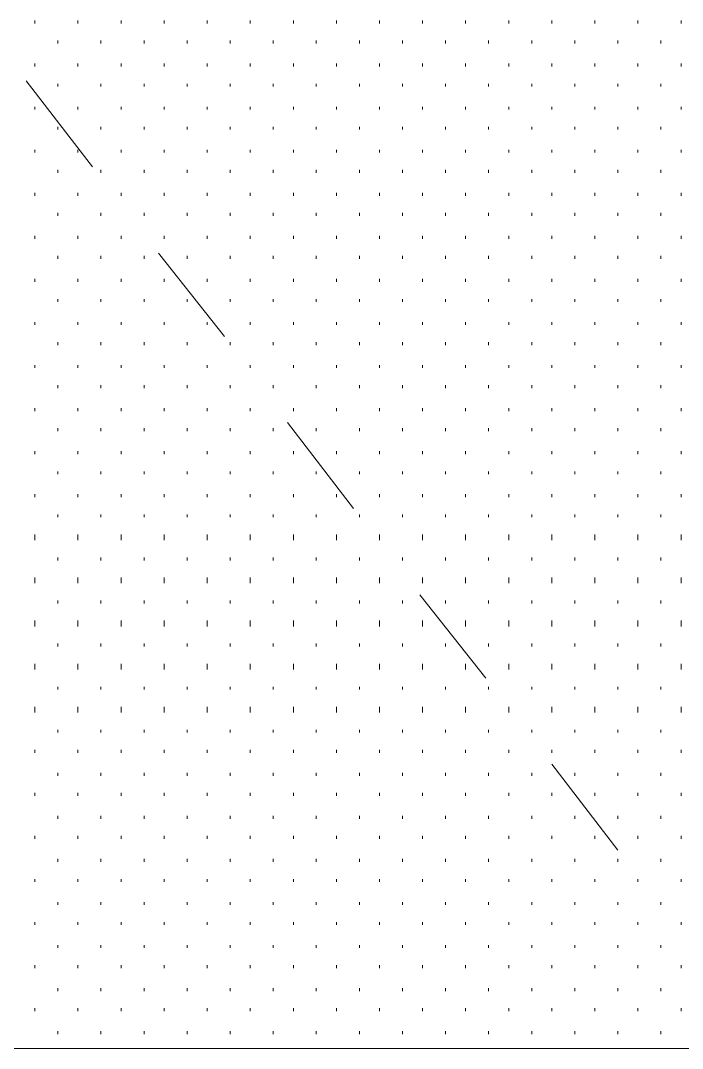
# Model space of a CAD drawing. Header units: inches. Extents: x -6061 to 13621, y -296 to 7483.
# Drawn here: x 12310.22 to 12328.68, y 670.54 to 699.21 of the extents above; entities that cross this region are included whole.
import ezdxf

# ---------------------------------------------------------------- set-up
doc = ezdxf.new("R2010")
doc.units = ezdxf.units.IN
doc.header["$MEASUREMENT"] = 0
doc.layers.get('0').update_dxf_attribs({"linetype": 'CONTINUOUS'})

msp = doc.modelspace()

# ---------------------------------------------------------------- linework, layer by layer
at = {"color": 7, "linetype": 'Continuous', "lineweight": 9, "true_color": 0xffffff}
for p, q in [((12310.6209, 699.12813), (12310.6209, 699.20822)), ((12311.82225, 699.12813), (12311.82225, 699.20822)), ((12313.02361, 699.12813), (12313.02361, 699.20822)), ((12314.22497, 699.12813), (12314.22497, 699.20822)), ((12315.42633, 699.12813), (12315.42633, 699.20822)), ((12316.62768, 699.12813), (12316.62768, 699.20822)), ((12317.82904, 699.12813), (12317.82904, 699.20822)), ((12319.0304, 699.12813), (12319.0304, 699.20822)), ((12320.23176, 699.12813), (12320.23176, 699.20822)), ((12321.43311, 699.12813), (12321.43311, 699.20822)), ((12322.63447, 699.12813), (12322.63447, 699.20822)), ((12323.83583, 699.12813), (12323.83583, 699.20822)), ((12325.03719, 699.12813), (12325.03719, 699.20822)), ((12326.23854, 699.12813), (12326.23854, 699.20822)), ((12327.4399, 699.12813), (12327.4399, 699.20822)), ((12328.64126, 699.12813), (12328.64126, 699.20822)), ((12311.26162, 698.5675), (12311.26162, 698.64759)), ((12312.46298, 698.5675), (12312.46298, 698.64759)), ((12313.66433, 698.5675), (12313.66433, 698.64759)), ((12314.86569, 698.5675), (12314.86569, 698.64759)), ((12316.06705, 698.5675), (12316.06705, 698.64759)), ((12317.26841, 698.5675), (12317.26841, 698.64759)), ((12318.46976, 698.5675), (12318.46976, 698.64759)), ((12319.67112, 698.5675), (12319.67112, 698.64759)), ((12320.87248, 698.5675), (12320.87248, 698.64759)), ((12322.07384, 698.5675), (12322.07384, 698.64759)), ((12323.27519, 698.5675), (12323.27519, 698.64759)), ((12324.47655, 698.5675), (12324.47655, 698.64759)), ((12325.67791, 698.5675), (12325.67791, 698.64759)), ((12326.87927, 698.5675), (12326.87927, 698.64759)), ((12328.08062, 698.5675), (12328.08062, 698.64759)), ((12310.6209, 697.92677), (12310.6209, 698.00686)), ((12311.82225, 697.92677), (12311.82225, 698.00686)), ((12313.02361, 697.92677), (12313.02361, 698.00686)), ((12314.22497, 697.92677), (12314.22497, 698.00686)), ((12315.42633, 697.92677), (12315.42633, 698.00686)), ((12316.62768, 697.92677), (12316.62768, 698.00686)), ((12317.82904, 697.92677), (12317.82904, 698.00686)), ((12319.0304, 697.92677), (12319.0304, 698.00686)), ((12320.23176, 697.92677), (12320.23176, 698.00686)), ((12321.43311, 697.92677), (12321.43311, 698.00686)), ((12322.63447, 697.92677), (12322.63447, 698.00686)), ((12323.83583, 697.92677), (12323.83583, 698.00686)), ((12325.03719, 697.92677), (12325.03719, 698.00686)), ((12326.23854, 697.92677), (12326.23854, 698.00686)), ((12327.4399, 697.92677), (12327.4399, 698.00686)), ((12328.64126, 697.92677), (12328.64126, 698.00686)), ((12311.26162, 697.36614), (12311.26162, 697.44623)), ((12312.46298, 697.36614), (12312.46298, 697.44623)), ((12313.66433, 697.36614), (12313.66433, 697.44623)), ((12314.86569, 697.36614), (12314.86569, 697.44623)), ((12316.06705, 697.36614), (12316.06705, 697.44623)), ((12317.26841, 697.36614), (12317.26841, 697.44623)), ((12318.46976, 697.36614), (12318.46976, 697.44623)), ((12319.67112, 697.36614), (12319.67112, 697.44623)), ((12320.87248, 697.36614), (12320.87248, 697.44623)), ((12322.07384, 697.36614), (12322.07384, 697.44623)), ((12323.27519, 697.36614), (12323.27519, 697.44623)), ((12324.47655, 697.36614), (12324.47655, 697.44623)), ((12325.67791, 697.36614), (12325.67791, 697.44623)), ((12326.87927, 697.36614), (12326.87927, 697.44623)), ((12328.08062, 697.36614), (12328.08062, 697.44623)), ((12310.6209, 696.72542), (12310.6209, 696.80551)), ((12311.82225, 696.72542), (12311.82225, 696.80551)), ((12313.02361, 696.72542), (12313.02361, 696.80551)), ((12314.22497, 696.72542), (12314.22497, 696.80551)), ((12315.42633, 696.72542), (12315.42633, 696.80551)), ((12316.62768, 696.72542), (12316.62768, 696.80551)), ((12317.82904, 696.72542), (12317.82904, 696.80551)), ((12319.0304, 696.72542), (12319.0304, 696.80551)), ((12320.23176, 696.72542), (12320.23176, 696.80551)), ((12321.43311, 696.72542), (12321.43311, 696.80551)), ((12322.63447, 696.72542), (12322.63447, 696.80551)), ((12323.83583, 696.72542), (12323.83583, 696.80551)), ((12325.03719, 696.72542), (12325.03719, 696.80551)), ((12326.23854, 696.72542), (12326.23854, 696.80551)), ((12327.4399, 696.72542), (12327.4399, 696.80551)), ((12328.64126, 696.72542), (12328.64126, 696.80551)), ((12311.26162, 696.16478), (12311.26162, 696.24487)), ((12312.46298, 696.16478), (12312.46298, 696.24487)), ((12313.66433, 696.16478), (12313.66433, 696.24487)), ((12314.86569, 696.16478), (12314.86569, 696.24487)), ((12316.06705, 696.16478), (12316.06705, 696.24487)), ((12317.26841, 696.16478), (12317.26841, 696.24487)), ((12318.46976, 696.16478), (12318.46976, 696.24487)), ((12319.67112, 696.16478), (12319.67112, 696.24487)), ((12320.87248, 696.16478), (12320.87248, 696.24487)), ((12322.07384, 696.16478), (12322.07384, 696.24487)), ((12323.27519, 696.16478), (12323.27519, 696.24487)), ((12324.47655, 696.16478), (12324.47655, 696.24487)), ((12325.67791, 696.16478), (12325.67791, 696.24487)), ((12326.87927, 696.16478), (12326.87927, 696.24487)), ((12328.08062, 696.16478), (12328.08062, 696.24487)), ((12310.6209, 695.52406), (12310.6209, 695.60415)), ((12311.82225, 695.52406), (12311.82225, 695.60415)), ((12313.02361, 695.52406), (12313.02361, 695.60415)), ((12314.22497, 695.52406), (12314.22497, 695.60415)), ((12315.42633, 695.52406), (12315.42633, 695.60415)), ((12316.62768, 695.52406), (12316.62768, 695.60415)), ((12317.82904, 695.52406), (12317.82904, 695.60415)), ((12319.0304, 695.52406), (12319.0304, 695.60415)), ((12320.23176, 695.52406), (12320.23176, 695.60415)), ((12321.43311, 695.52406), (12321.43311, 695.60415)), ((12322.63447, 695.52406), (12322.63447, 695.60415)), ((12323.83583, 695.52406), (12323.83583, 695.60415)), ((12325.03719, 695.52406), (12325.03719, 695.60415)), ((12326.23854, 695.52406), (12326.23854, 695.60415)), ((12327.4399, 695.52406), (12327.4399, 695.60415)), ((12328.64126, 695.52406), (12328.64126, 695.60415)), ((12311.26162, 694.96343), (12311.26162, 695.04352)), ((12312.46298, 694.96343), (12312.46298, 695.04352)), ((12313.66433, 694.96343), (12313.66433, 695.04352)), ((12314.86569, 694.96343), (12314.86569, 695.04352)), ((12316.06705, 694.96343), (12316.06705, 695.04352)), ((12317.26841, 694.96343), (12317.26841, 695.04352)), ((12318.46976, 694.96343), (12318.46976, 695.04352)), ((12319.67112, 694.96343), (12319.67112, 695.04352)), ((12320.87248, 694.96343), (12320.87248, 695.04352)), ((12322.07384, 694.96343), (12322.07384, 695.04352)), ((12323.27519, 694.96343), (12323.27519, 695.04352)), ((12324.47655, 694.96343), (12324.47655, 695.04352)), ((12325.67791, 694.96343), (12325.67791, 695.04352)), ((12326.87927, 694.96343), (12326.87927, 695.04352)), ((12328.08062, 694.96343), (12328.08062, 695.04352)), ((12310.6209, 694.3227), (12310.6209, 694.40279)), ((12311.82225, 694.3227), (12311.82225, 694.40279)), ((12313.02361, 694.3227), (12313.02361, 694.40279)), ((12314.22497, 694.3227), (12314.22497, 694.40279)), ((12315.42633, 694.3227), (12315.42633, 694.40279)), ((12316.62768, 694.3227), (12316.62768, 694.40279)), ((12317.82904, 694.3227), (12317.82904, 694.40279)), ((12319.0304, 694.3227), (12319.0304, 694.40279)), ((12320.23176, 694.3227), (12320.23176, 694.40279)), ((12321.43311, 694.3227), (12321.43311, 694.40279)), ((12322.63447, 694.3227), (12322.63447, 694.40279)), ((12323.83583, 694.3227), (12323.83583, 694.40279)), ((12325.03719, 694.3227), (12325.03719, 694.40279)), ((12326.23854, 694.3227), (12326.23854, 694.40279)), ((12327.4399, 694.3227), (12327.4399, 694.40279)), ((12328.64126, 694.3227), (12328.64126, 694.40279)), ((12311.26162, 693.76207), (12311.26162, 693.84216)), ((12312.46298, 693.76207), (12312.46298, 693.84216)), ((12313.66433, 693.76207), (12313.66433, 693.84216)), ((12314.86569, 693.76207), (12314.86569, 693.84216)), ((12316.06705, 693.76207), (12316.06705, 693.84216)), ((12317.26841, 693.76207), (12317.26841, 693.84216)), ((12318.46976, 693.76207), (12318.46976, 693.84216)), ((12319.67112, 693.76207), (12319.67112, 693.84216)), ((12320.87248, 693.76207), (12320.87248, 693.84216)), ((12322.07384, 693.76207), (12322.07384, 693.84216)), ((12323.27519, 693.76207), (12323.27519, 693.84216)), ((12324.47655, 693.76207), (12324.47655, 693.84216)), ((12325.67791, 693.76207), (12325.67791, 693.84216)), ((12326.87927, 693.76207), (12326.87927, 693.84216)), ((12328.08062, 693.76207), (12328.08062, 693.84216)), ((12310.6209, 693.12134), (12310.6209, 693.20143)), ((12311.82225, 693.12134), (12311.82225, 693.20143)), ((12313.02361, 693.12134), (12313.02361, 693.20143)), ((12314.22497, 693.12134), (12314.22497, 693.20143)), ((12315.42633, 693.12134), (12315.42633, 693.20143)), ((12316.62768, 693.12134), (12316.62768, 693.20143)), ((12317.82904, 693.12134), (12317.82904, 693.20143)), ((12319.0304, 693.12134), (12319.0304, 693.20143)), ((12320.23176, 693.12134), (12320.23176, 693.20143)), ((12321.43311, 693.12134), (12321.43311, 693.20143)), ((12322.63447, 693.12134), (12322.63447, 693.20143)), ((12323.83583, 693.12134), (12323.83583, 693.20143)), ((12325.03719, 693.12134), (12325.03719, 693.20143)), ((12326.23854, 693.12134), (12326.23854, 693.20143)), ((12327.4399, 693.12134), (12327.4399, 693.20143)), ((12328.64126, 693.12134), (12328.64126, 693.20143)), ((12311.26162, 692.56071), (12311.26162, 692.6408)), ((12312.46298, 692.56071), (12312.46298, 692.6408)), ((12313.66433, 692.56071), (12313.66433, 692.6408)), ((12314.86569, 692.56071), (12314.86569, 692.6408)), ((12316.06705, 692.56071), (12316.06705, 692.6408)), ((12317.26841, 692.56071), (12317.26841, 692.6408)), ((12318.46976, 692.56071), (12318.46976, 692.6408)), ((12319.67112, 692.56071), (12319.67112, 692.6408)), ((12320.87248, 692.56071), (12320.87248, 692.6408)), ((12322.07384, 692.56071), (12322.07384, 692.6408)), ((12323.27519, 692.56071), (12323.27519, 692.6408)), ((12324.47655, 692.56071), (12324.47655, 692.6408)), ((12325.67791, 692.56071), (12325.67791, 692.6408)), ((12326.87927, 692.56071), (12326.87927, 692.6408)), ((12328.08062, 692.56071), (12328.08062, 692.6408)), ((12310.6209, 691.91999), (12310.6209, 692.00008)), ((12311.82225, 691.91999), (12311.82225, 692.00008)), ((12313.02361, 691.91999), (12313.02361, 692.00008)), ((12314.22497, 691.91999), (12314.22497, 692.00008)), ((12315.42633, 691.91999), (12315.42633, 692.00008)), ((12316.62768, 691.91999), (12316.62768, 692.00008)), ((12317.82904, 691.91999), (12317.82904, 692.00008)), ((12319.0304, 691.91999), (12319.0304, 692.00008)), ((12320.23176, 691.91999), (12320.23176, 692.00008)), ((12321.43311, 691.91999), (12321.43311, 692.00008)), ((12322.63447, 691.91999), (12322.63447, 692.00008)), ((12323.83583, 691.91999), (12323.83583, 692.00008)), ((12325.03719, 691.91999), (12325.03719, 692.00008)), ((12326.23854, 691.91999), (12326.23854, 692.00008)), ((12327.4399, 691.91999), (12327.4399, 692.00008)), ((12328.64126, 691.91999), (12328.64126, 692.00008)), ((12311.26162, 691.35935), (12311.26162, 691.43944)), ((12312.46298, 691.35935), (12312.46298, 691.43944)), ((12313.66433, 691.35935), (12313.66433, 691.43944)), ((12314.86569, 691.35935), (12314.86569, 691.43944)), ((12316.06705, 691.35935), (12316.06705, 691.43944)), ((12317.26841, 691.35935), (12317.26841, 691.43944)), ((12318.46976, 691.35935), (12318.46976, 691.43944)), ((12319.67112, 691.35935), (12319.67112, 691.43944)), ((12320.87248, 691.35935), (12320.87248, 691.43944)), ((12322.07384, 691.35935), (12322.07384, 691.43944)), ((12323.27519, 691.35935), (12323.27519, 691.43944)), ((12324.47655, 691.35935), (12324.47655, 691.43944)), ((12325.67791, 691.35935), (12325.67791, 691.43944)), ((12326.87927, 691.35935), (12326.87927, 691.43944)), ((12328.08062, 691.35935), (12328.08062, 691.43944)), ((12310.6209, 690.71863), (12310.6209, 690.79872)), ((12311.82225, 690.71863), (12311.82225, 690.79872)), ((12313.02361, 690.71863), (12313.02361, 690.79872)), ((12314.22497, 690.71863), (12314.22497, 690.79872)), ((12315.42633, 690.71863), (12315.42633, 690.79872)), ((12316.62768, 690.71863), (12316.62768, 690.79872)), ((12317.82904, 690.71863), (12317.82904, 690.79872)), ((12319.0304, 690.71863), (12319.0304, 690.79872)), ((12320.23176, 690.71863), (12320.23176, 690.79872)), ((12321.43311, 690.71863), (12321.43311, 690.79872)), ((12322.63447, 690.71863), (12322.63447, 690.79872)), ((12323.83583, 690.71863), (12323.83583, 690.79872)), ((12325.03719, 690.71863), (12325.03719, 690.79872)), ((12326.23854, 690.71863), (12326.23854, 690.79872)), ((12327.4399, 690.71863), (12327.4399, 690.79872)), ((12328.64126, 690.71863), (12328.64126, 690.79872)), ((12311.26162, 690.158), (12311.26162, 690.23809)), ((12312.46298, 690.158), (12312.46298, 690.23809)), ((12313.66433, 690.158), (12313.66433, 690.23809)), ((12314.86569, 690.158), (12314.86569, 690.23809)), ((12316.06705, 690.158), (12316.06705, 690.23809)), ((12317.26841, 690.158), (12317.26841, 690.23809)), ((12318.46976, 690.158), (12318.46976, 690.23809)), ((12319.67112, 690.158), (12319.67112, 690.23809)), ((12320.87248, 690.158), (12320.87248, 690.23809)), ((12322.07384, 690.158), (12322.07384, 690.23809)), ((12323.27519, 690.158), (12323.27519, 690.23809)), ((12324.47655, 690.158), (12324.47655, 690.23809)), ((12325.67791, 690.158), (12325.67791, 690.23809)), ((12326.87927, 690.158), (12326.87927, 690.23809)), ((12328.08062, 690.158), (12328.08062, 690.23809)), ((12310.6209, 689.51727), (12310.6209, 689.59736)), ((12311.82225, 689.51727), (12311.82225, 689.59736)), ((12313.02361, 689.51727), (12313.02361, 689.59736)), ((12314.22497, 689.51727), (12314.22497, 689.59736)), ((12315.42633, 689.51727), (12315.42633, 689.59736)), ((12316.62768, 689.51727), (12316.62768, 689.59736)), ((12317.82904, 689.51727), (12317.82904, 689.59736)), ((12319.0304, 689.51727), (12319.0304, 689.59736)), ((12320.23176, 689.51727), (12320.23176, 689.59736)), ((12321.43311, 689.51727), (12321.43311, 689.59736)), ((12322.63447, 689.51727), (12322.63447, 689.59736)), ((12323.83583, 689.51727), (12323.83583, 689.59736)), ((12325.03719, 689.51727), (12325.03719, 689.59736)), ((12326.23854, 689.51727), (12326.23854, 689.59736)), ((12327.4399, 689.51727), (12327.4399, 689.59736)), ((12328.64126, 689.51727), (12328.64126, 689.59736)), ((12311.26162, 688.95664), (12311.26162, 689.03673)), ((12312.46298, 688.95664), (12312.46298, 689.03673)), ((12313.66433, 688.95664), (12313.66433, 689.03673)), ((12314.86569, 688.95664), (12314.86569, 689.03673)), ((12316.06705, 688.95664), (12316.06705, 689.03673)), ((12317.26841, 688.95664), (12317.26841, 689.03673)), ((12318.46976, 688.95664), (12318.46976, 689.03673)), ((12319.67112, 688.95664), (12319.67112, 689.03673)), ((12320.87248, 688.95664), (12320.87248, 689.03673)), ((12322.07384, 688.95664), (12322.07384, 689.03673)), ((12323.27519, 688.95664), (12323.27519, 689.03673)), ((12324.47655, 688.95664), (12324.47655, 689.03673)), ((12325.67791, 688.95664), (12325.67791, 689.03673)), ((12326.87927, 688.95664), (12326.87927, 689.03673)), ((12328.08062, 688.95664), (12328.08062, 689.03673)), ((12310.6209, 688.31591), (12310.6209, 688.39601)), ((12311.82225, 688.31591), (12311.82225, 688.39601)), ((12313.02361, 688.31591), (12313.02361, 688.39601)), ((12314.22497, 688.31591), (12314.22497, 688.39601)), ((12315.42633, 688.31591), (12315.42633, 688.39601)), ((12316.62768, 688.31591), (12316.62768, 688.39601)), ((12317.82904, 688.31591), (12317.82904, 688.39601)), ((12319.0304, 688.31591), (12319.0304, 688.39601)), ((12320.23176, 688.31591), (12320.23176, 688.39601)), ((12321.43311, 688.31591), (12321.43311, 688.39601)), ((12322.63447, 688.31591), (12322.63447, 688.39601)), ((12323.83583, 688.31591), (12323.83583, 688.39601)), ((12325.03719, 688.31591), (12325.03719, 688.39601)), ((12326.23854, 688.31591), (12326.23854, 688.39601)), ((12327.4399, 688.31591), (12327.4399, 688.39601)), ((12328.64126, 688.31591), (12328.64126, 688.39601)), ((12311.26162, 687.75528), (12311.26162, 687.83537)), ((12312.46298, 687.75528), (12312.46298, 687.83537)), ((12313.66433, 687.75528), (12313.66433, 687.83537)), ((12314.86569, 687.75528), (12314.86569, 687.83537)), ((12316.06705, 687.75528), (12316.06705, 687.83537)), ((12317.26841, 687.75528), (12317.26841, 687.83537)), ((12318.46976, 687.75528), (12318.46976, 687.83537)), ((12319.67112, 687.75528), (12319.67112, 687.83537)), ((12320.87248, 687.75528), (12320.87248, 687.83537)), ((12322.07384, 687.75528), (12322.07384, 687.83537)), ((12323.27519, 687.75528), (12323.27519, 687.83537)), ((12324.47655, 687.75528), (12324.47655, 687.83537)), ((12325.67791, 687.75528), (12325.67791, 687.83537)), ((12326.87927, 687.75528), (12326.87927, 687.83537)), ((12328.08062, 687.75528), (12328.08062, 687.83537)), ((12310.6209, 687.11456), (12310.6209, 687.19465)), ((12311.82225, 687.11456), (12311.82225, 687.19465)), ((12313.02361, 687.11456), (12313.02361, 687.19465)), ((12314.22497, 687.11456), (12314.22497, 687.19465)), ((12315.42633, 687.11456), (12315.42633, 687.19465)), ((12316.62768, 687.11456), (12316.62768, 687.19465)), ((12317.82904, 687.11456), (12317.82904, 687.19465)), ((12319.0304, 687.11456), (12319.0304, 687.19465)), ((12320.23176, 687.11456), (12320.23176, 687.19465)), ((12321.43311, 687.11456), (12321.43311, 687.19465)), ((12322.63447, 687.11456), (12322.63447, 687.19465)), ((12323.83583, 687.11456), (12323.83583, 687.19465)), ((12325.03719, 687.11456), (12325.03719, 687.19465)), ((12326.23854, 687.11456), (12326.23854, 687.19465)), ((12327.4399, 687.11456), (12327.4399, 687.19465)), ((12328.64126, 687.11456), (12328.64126, 687.19465)), ((12311.26162, 686.55392), (12311.26162, 686.63401)), ((12312.46298, 686.55392), (12312.46298, 686.63401)), ((12313.66433, 686.55392), (12313.66433, 686.63401)), ((12314.86569, 686.55392), (12314.86569, 686.63401)), ((12316.06705, 686.55392), (12316.06705, 686.63401)), ((12317.26841, 686.55392), (12317.26841, 686.63401)), ((12318.46976, 686.55392), (12318.46976, 686.63401)), ((12319.67112, 686.55392), (12319.67112, 686.63401)), ((12320.87248, 686.55392), (12320.87248, 686.63401)), ((12322.07384, 686.55392), (12322.07384, 686.63401)), ((12323.27519, 686.55392), (12323.27519, 686.63401)), ((12324.47655, 686.55392), (12324.47655, 686.63401)), ((12325.67791, 686.55392), (12325.67791, 686.63401)), ((12326.87927, 686.55392), (12326.87927, 686.63401)), ((12328.08062, 686.55392), (12328.08062, 686.63401)), ((12310.6209, 685.9132), (12310.6209, 685.99329)), ((12311.82225, 685.9132), (12311.82225, 685.99329)), ((12313.02361, 685.9132), (12313.02361, 685.99329)), ((12314.22497, 685.9132), (12314.22497, 685.99329)), ((12315.42633, 685.9132), (12315.42633, 685.99329)), ((12316.62768, 685.9132), (12316.62768, 685.99329)), ((12317.82904, 685.9132), (12317.82904, 685.99329)), ((12319.0304, 685.9132), (12319.0304, 685.99329)), ((12320.23176, 685.9132), (12320.23176, 685.99329)), ((12321.43311, 685.9132), (12321.43311, 685.99329)), ((12322.63447, 685.9132), (12322.63447, 685.99329)), ((12323.83583, 685.9132), (12323.83583, 685.99329)), ((12325.03719, 685.9132), (12325.03719, 685.99329)), ((12326.23854, 685.9132), (12326.23854, 685.99329)), ((12327.4399, 685.9132), (12327.4399, 685.99329)), ((12328.64126, 685.9132), (12328.64126, 685.99329)), ((12311.26162, 685.35257), (12311.26162, 685.43266)), ((12312.46298, 685.35257), (12312.46298, 685.43266)), ((12313.66433, 685.35257), (12313.66433, 685.43266)), ((12314.86569, 685.35257), (12314.86569, 685.43266)), ((12316.06705, 685.35257), (12316.06705, 685.43266)), ((12317.26841, 685.35257), (12317.26841, 685.43266)), ((12318.46976, 685.35257), (12318.46976, 685.43266)), ((12319.67112, 685.35257), (12319.67112, 685.43266)), ((12320.87248, 685.35257), (12320.87248, 685.43266)), ((12322.07384, 685.35257), (12322.07384, 685.43266)), ((12323.27519, 685.35257), (12323.27519, 685.43266)), ((12324.47655, 685.35257), (12324.47655, 685.43266)), ((12325.67791, 685.35257), (12325.67791, 685.43266)), ((12326.87927, 685.35257), (12326.87927, 685.43266)), ((12328.08062, 685.35257), (12328.08062, 685.43266)), ((12310.6209, 684.71184), (12310.6209, 684.87202)), ((12311.82225, 684.71184), (12311.82225, 684.87202)), ((12313.02361, 684.71184), (12313.02361, 684.87202)), ((12314.22497, 684.71184), (12314.22497, 684.87202)), ((12315.42633, 684.71184), (12315.42633, 684.87202)), ((12316.62768, 684.71184), (12316.62768, 684.87202)), ((12317.82904, 684.71184), (12317.82904, 684.87202)), ((12319.0304, 684.71184), (12319.0304, 684.87202)), ((12320.23176, 684.71184), (12320.23176, 684.87202)), ((12321.43311, 684.71184), (12321.43311, 684.87202)), ((12322.63447, 684.71184), (12322.63447, 684.87202)), ((12323.83583, 684.71184), (12323.83583, 684.87202)), ((12325.03719, 684.71184), (12325.03719, 684.87202)), ((12326.23854, 684.71184), (12326.23854, 684.87202)), ((12327.4399, 684.71184), (12327.4399, 684.87202)), ((12328.64126, 684.71184), (12328.64126, 684.87202)), ((12311.26162, 684.15121), (12311.26162, 684.2313)), ((12312.46298, 684.15121), (12312.46298, 684.2313)), ((12313.66433, 684.15121), (12313.66433, 684.2313)), ((12314.86569, 684.15121), (12314.86569, 684.2313)), ((12316.06705, 684.15121), (12316.06705, 684.2313)), ((12317.26841, 684.15121), (12317.26841, 684.2313)), ((12318.46976, 684.15121), (12318.46976, 684.2313)), ((12319.67112, 684.15121), (12319.67112, 684.2313)), ((12320.87248, 684.15121), (12320.87248, 684.2313)), ((12322.07384, 684.15121), (12322.07384, 684.2313)), ((12323.27519, 684.15121), (12323.27519, 684.2313)), ((12324.47655, 684.15121), (12324.47655, 684.2313)), ((12325.67791, 684.15121), (12325.67791, 684.2313)), ((12326.87927, 684.15121), (12326.87927, 684.2313)), ((12328.08062, 684.15121), (12328.08062, 684.2313)), ((12310.6209, 683.51048), (12310.6209, 683.67067)), ((12311.82225, 683.51048), (12311.82225, 683.67067)), ((12313.02361, 683.51048), (12313.02361, 683.67067)), ((12314.22497, 683.51048), (12314.22497, 683.67067)), ((12315.42633, 683.51048), (12315.42633, 683.67067)), ((12316.62768, 683.51048), (12316.62768, 683.67067)), ((12317.82904, 683.51048), (12317.82904, 683.67067)), ((12319.0304, 683.51048), (12319.0304, 683.67067)), ((12320.23176, 683.51048), (12320.23176, 683.67067)), ((12321.43311, 683.51048), (12321.43311, 683.67067)), ((12322.63447, 683.51048), (12322.63447, 683.67067)), ((12323.83583, 683.51048), (12323.83583, 683.67067)), ((12325.03719, 683.51048), (12325.03719, 683.67067)), ((12326.23854, 683.51048), (12326.23854, 683.67067)), ((12327.4399, 683.51048), (12327.4399, 683.67067)), ((12328.64126, 683.51048), (12328.64126, 683.67067)), ((12311.26162, 682.94985), (12311.26162, 683.02994)), ((12312.46298, 682.94985), (12312.46298, 683.02994)), ((12313.66433, 682.94985), (12313.66433, 683.02994)), ((12314.86569, 682.94985), (12314.86569, 683.02994)), ((12316.06705, 682.94985), (12316.06705, 683.02994)), ((12317.26841, 682.94985), (12317.26841, 683.02994)), ((12318.46976, 682.94985), (12318.46976, 683.02994)), ((12319.67112, 682.94985), (12319.67112, 683.02994)), ((12320.87248, 682.94985), (12320.87248, 683.02994)), ((12322.07384, 682.94985), (12322.07384, 683.02994)), ((12323.27519, 682.94985), (12323.27519, 683.02994)), ((12324.47655, 682.94985), (12324.47655, 683.02994)), ((12325.67791, 682.94985), (12325.67791, 683.02994)), ((12326.87927, 682.94985), (12326.87927, 683.02994)), ((12328.08062, 682.94985), (12328.08062, 683.02994)), ((12310.6209, 682.30913), (12310.6209, 682.46931)), ((12311.82225, 682.30913), (12311.82225, 682.46931)), ((12313.02361, 682.30913), (12313.02361, 682.46931)), ((12314.22497, 682.30913), (12314.22497, 682.46931)), ((12315.42633, 682.30913), (12315.42633, 682.46931)), ((12316.62768, 682.30913), (12316.62768, 682.46931)), ((12317.82904, 682.30913), (12317.82904, 682.46931)), ((12319.0304, 682.30913), (12319.0304, 682.46931)), ((12320.23176, 682.30913), (12320.23176, 682.46931)), ((12321.43311, 682.30913), (12321.43311, 682.46931)), ((12322.63447, 682.30913), (12322.63447, 682.46931)), ((12323.83583, 682.30913), (12323.83583, 682.46931)), ((12325.03719, 682.30913), (12325.03719, 682.46931)), ((12326.23854, 682.30913), (12326.23854, 682.46931)), ((12327.4399, 682.30913), (12327.4399, 682.46931)), ((12328.64126, 682.30913), (12328.64126, 682.46931)), ((12311.26162, 681.74849), (12311.26162, 681.82858)), ((12312.46298, 681.74849), (12312.46298, 681.82858)), ((12313.66433, 681.74849), (12313.66433, 681.82858)), ((12314.86569, 681.74849), (12314.86569, 681.82858)), ((12316.06705, 681.74849), (12316.06705, 681.82858)), ((12317.26841, 681.74849), (12317.26841, 681.82858)), ((12318.46976, 681.74849), (12318.46976, 681.82858)), ((12319.67112, 681.74849), (12319.67112, 681.82858)), ((12320.87248, 681.74849), (12320.87248, 681.82858)), ((12322.07384, 681.74849), (12322.07384, 681.82858)), ((12323.27519, 681.74849), (12323.27519, 681.82858)), ((12324.47655, 681.74849), (12324.47655, 681.82858)), ((12325.67791, 681.74849), (12325.67791, 681.82858)), ((12326.87927, 681.74849), (12326.87927, 681.82858)), ((12328.08062, 681.74849), (12328.08062, 681.82858)), ((12310.6209, 681.10777), (12310.6209, 681.26795)), ((12311.82225, 681.10777), (12311.82225, 681.26795)), ((12313.02361, 681.10777), (12313.02361, 681.26795)), ((12314.22497, 681.10777), (12314.22497, 681.26795)), ((12315.42633, 681.10777), (12315.42633, 681.26795)), ((12316.62768, 681.10777), (12316.62768, 681.26795)), ((12317.82904, 681.10777), (12317.82904, 681.26795)), ((12319.0304, 681.10777), (12319.0304, 681.26795)), ((12320.23176, 681.10777), (12320.23176, 681.26795)), ((12321.43311, 681.10777), (12321.43311, 681.26795)), ((12322.63447, 681.10777), (12322.63447, 681.26795)), ((12323.83583, 681.10777), (12323.83583, 681.26795)), ((12325.03719, 681.10777), (12325.03719, 681.26795)), ((12326.23854, 681.10777), (12326.23854, 681.26795)), ((12327.4399, 681.10777), (12327.4399, 681.26795)), ((12328.64126, 681.10777), (12328.64126, 681.26795)), ((12311.26162, 680.54714), (12311.26162, 680.62723)), ((12312.46298, 680.54714), (12312.46298, 680.62723)), ((12313.66433, 680.54714), (12313.66433, 680.62723)), ((12314.86569, 680.54714), (12314.86569, 680.62723)), ((12316.06705, 680.54714), (12316.06705, 680.62723)), ((12317.26841, 680.54714), (12317.26841, 680.62723)), ((12318.46976, 680.54714), (12318.46976, 680.62723)), ((12319.67112, 680.54714), (12319.67112, 680.62723)), ((12320.87248, 680.54714), (12320.87248, 680.62723)), ((12322.07384, 680.54714), (12322.07384, 680.62723)), ((12323.27519, 680.54714), (12323.27519, 680.62723)), ((12324.47655, 680.54714), (12324.47655, 680.62723)), ((12325.67791, 680.54714), (12325.67791, 680.62723)), ((12326.87927, 680.54714), (12326.87927, 680.62723)), ((12328.08062, 680.54714), (12328.08062, 680.62723)), ((12310.6209, 679.90641), (12310.6209, 680.06659)), ((12311.82225, 679.90641), (12311.82225, 680.06659)), ((12313.02361, 679.90641), (12313.02361, 680.06659)), ((12314.22497, 679.90641), (12314.22497, 680.06659)), ((12315.42633, 679.90641), (12315.42633, 680.06659)), ((12316.62768, 679.90641), (12316.62768, 680.06659)), ((12317.82904, 679.90641), (12317.82904, 680.06659)), ((12319.0304, 679.90641), (12319.0304, 680.06659)), ((12320.23176, 679.90641), (12320.23176, 680.06659)), ((12321.43311, 679.90641), (12321.43311, 680.06659)), ((12322.63447, 679.90641), (12322.63447, 680.06659)), ((12323.83583, 679.90641), (12323.83583, 680.06659)), ((12325.03719, 679.90641), (12325.03719, 680.06659)), ((12326.23854, 679.90641), (12326.23854, 680.06659)), ((12327.4399, 679.90641), (12327.4399, 680.06659)), ((12328.64126, 679.90641), (12328.64126, 680.06659)), ((12311.26162, 679.34578), (12311.26162, 679.42587)), ((12312.46298, 679.34578), (12312.46298, 679.42587)), ((12313.66433, 679.34578), (12313.66433, 679.42587)), ((12314.86569, 679.34578), (12314.86569, 679.42587)), ((12316.06705, 679.34578), (12316.06705, 679.42587)), ((12317.26841, 679.34578), (12317.26841, 679.42587)), ((12318.46976, 679.34578), (12318.46976, 679.42587)), ((12319.67112, 679.34578), (12319.67112, 679.42587)), ((12320.87248, 679.34578), (12320.87248, 679.42587)), ((12322.07384, 679.34578), (12322.07384, 679.42587)), ((12323.27519, 679.34578), (12323.27519, 679.42587)), ((12324.47655, 679.34578), (12324.47655, 679.42587)), ((12325.67791, 679.34578), (12325.67791, 679.42587)), ((12326.87927, 679.34578), (12326.87927, 679.42587)), ((12328.08062, 679.34578), (12328.08062, 679.42587)), ((12310.6209, 678.78515), (12310.6209, 678.86524)), ((12311.82225, 678.78515), (12311.82225, 678.86524)), ((12313.02361, 678.78515), (12313.02361, 678.86524)), ((12314.22497, 678.78515), (12314.22497, 678.86524)), ((12315.42633, 678.78515), (12315.42633, 678.86524)), ((12316.62768, 678.78515), (12316.62768, 678.86524)), ((12317.82904, 678.78515), (12317.82904, 678.86524)), ((12319.0304, 678.78515), (12319.0304, 678.86524)), ((12320.23176, 678.78515), (12320.23176, 678.86524)), ((12321.43311, 678.78515), (12321.43311, 678.86524)), ((12322.63447, 678.78515), (12322.63447, 678.86524)), ((12323.83583, 678.78515), (12323.83583, 678.86524)), ((12325.03719, 678.78515), (12325.03719, 678.86524)), ((12326.23854, 678.78515), (12326.23854, 678.86524)), ((12327.4399, 678.78515), (12327.4399, 678.86524)), ((12328.64126, 678.78515), (12328.64126, 678.86524)), ((12311.26162, 678.14442), (12311.26162, 678.22451)), ((12312.46298, 678.14442), (12312.46298, 678.22451)), ((12313.66433, 678.14442), (12313.66433, 678.22451)), ((12314.86569, 678.14442), (12314.86569, 678.22451)), ((12316.06705, 678.14442), (12316.06705, 678.22451)), ((12317.26841, 678.14442), (12317.26841, 678.22451)), ((12318.46976, 678.14442), (12318.46976, 678.22451)), ((12319.67112, 678.14442), (12319.67112, 678.22451)), ((12320.87248, 678.14442), (12320.87248, 678.22451)), ((12322.07384, 678.14442), (12322.07384, 678.22451)), ((12323.27519, 678.14442), (12323.27519, 678.22451)), ((12324.47655, 678.14442), (12324.47655, 678.22451)), ((12325.67791, 678.14442), (12325.67791, 678.22451)), ((12326.87927, 678.14442), (12326.87927, 678.22451)), ((12328.08062, 678.14442), (12328.08062, 678.22451)), ((12310.6209, 677.58379), (12310.6209, 677.66388)), ((12311.82225, 677.58379), (12311.82225, 677.66388)), ((12313.02361, 677.58379), (12313.02361, 677.66388)), ((12314.22497, 677.58379), (12314.22497, 677.66388)), ((12315.42633, 677.58379), (12315.42633, 677.66388)), ((12316.62768, 677.58379), (12316.62768, 677.66388)), ((12317.82904, 677.58379), (12317.82904, 677.66388)), ((12319.0304, 677.58379), (12319.0304, 677.66388)), ((12320.23176, 677.58379), (12320.23176, 677.66388)), ((12321.43311, 677.58379), (12321.43311, 677.66388)), ((12322.63447, 677.58379), (12322.63447, 677.66388)), ((12323.83583, 677.58379), (12323.83583, 677.66388)), ((12325.03719, 677.58379), (12325.03719, 677.66388)), ((12326.23854, 677.58379), (12326.23854, 677.66388)), ((12327.4399, 677.58379), (12327.4399, 677.66388)), ((12328.64126, 677.58379), (12328.64126, 677.66388)), ((12311.26162, 676.94306), (12311.26162, 677.02315)), ((12312.46298, 676.94306), (12312.46298, 677.02315)), ((12313.66433, 676.94306), (12313.66433, 677.02315)), ((12314.86569, 676.94306), (12314.86569, 677.02315)), ((12316.06705, 676.94306), (12316.06705, 677.02315)), ((12317.26841, 676.94306), (12317.26841, 677.02315)), ((12318.46976, 676.94306), (12318.46976, 677.02315)), ((12319.67112, 676.94306), (12319.67112, 677.02315)), ((12320.87248, 676.94306), (12320.87248, 677.02315)), ((12322.07384, 676.94306), (12322.07384, 677.02315)), ((12323.27519, 676.94306), (12323.27519, 677.02315)), ((12324.47655, 676.94306), (12324.47655, 677.02315)), ((12325.67791, 676.94306), (12325.67791, 677.02315)), ((12326.87927, 676.94306), (12326.87927, 677.02315)), ((12328.08062, 676.94306), (12328.08062, 677.02315)), ((12310.6209, 676.38243), (12310.6209, 676.46252)), ((12311.82225, 676.38243), (12311.82225, 676.46252)), ((12313.02361, 676.38243), (12313.02361, 676.46252)), ((12314.22497, 676.38243), (12314.22497, 676.46252)), ((12315.42633, 676.38243), (12315.42633, 676.46252)), ((12316.62768, 676.38243), (12316.62768, 676.46252)), ((12317.82904, 676.38243), (12317.82904, 676.46252)), ((12319.0304, 676.38243), (12319.0304, 676.46252)), ((12320.23176, 676.38243), (12320.23176, 676.46252)), ((12321.43311, 676.38243), (12321.43311, 676.46252)), ((12322.63447, 676.38243), (12322.63447, 676.46252)), ((12323.83583, 676.38243), (12323.83583, 676.46252)), ((12325.03719, 676.38243), (12325.03719, 676.46252)), ((12326.23854, 676.38243), (12326.23854, 676.46252)), ((12327.4399, 676.38243), (12327.4399, 676.46252)), ((12328.64126, 676.38243), (12328.64126, 676.46252)), ((12311.26162, 675.74171), (12311.26162, 675.8218)), ((12312.46298, 675.74171), (12312.46298, 675.8218)), ((12313.66433, 675.74171), (12313.66433, 675.8218)), ((12314.86569, 675.74171), (12314.86569, 675.8218)), ((12316.06705, 675.74171), (12316.06705, 675.8218)), ((12317.26841, 675.74171), (12317.26841, 675.8218)), ((12318.46976, 675.74171), (12318.46976, 675.8218)), ((12319.67112, 675.74171), (12319.67112, 675.8218)), ((12320.87248, 675.74171), (12320.87248, 675.8218)), ((12322.07384, 675.74171), (12322.07384, 675.8218)), ((12323.27519, 675.74171), (12323.27519, 675.8218)), ((12324.47655, 675.74171), (12324.47655, 675.8218)), ((12325.67791, 675.74171), (12325.67791, 675.8218)), ((12326.87927, 675.74171), (12326.87927, 675.8218)), ((12328.08062, 675.74171), (12328.08062, 675.8218)), ((12310.6209, 675.18107), (12310.6209, 675.26116)), ((12311.82225, 675.18107), (12311.82225, 675.26116)), ((12313.02361, 675.18107), (12313.02361, 675.26116)), ((12314.22497, 675.18107), (12314.22497, 675.26116)), ((12315.42633, 675.18107), (12315.42633, 675.26116)), ((12316.62768, 675.18107), (12316.62768, 675.26116)), ((12317.82904, 675.18107), (12317.82904, 675.26116)), ((12319.0304, 675.18107), (12319.0304, 675.26116)), ((12320.23176, 675.18107), (12320.23176, 675.26116)), ((12321.43311, 675.18107), (12321.43311, 675.26116)), ((12322.63447, 675.18107), (12322.63447, 675.26116)), ((12323.83583, 675.18107), (12323.83583, 675.26116)), ((12325.03719, 675.18107), (12325.03719, 675.26116)), ((12326.23854, 675.18107), (12326.23854, 675.26116)), ((12327.4399, 675.18107), (12327.4399, 675.26116)), ((12328.64126, 675.18107), (12328.64126, 675.26116)), ((12311.26162, 674.54035), (12311.26162, 674.62044)), ((12312.46298, 674.54035), (12312.46298, 674.62044)), ((12313.66433, 674.54035), (12313.66433, 674.62044)), ((12314.86569, 674.54035), (12314.86569, 674.62044)), ((12316.06705, 674.54035), (12316.06705, 674.62044)), ((12317.26841, 674.54035), (12317.26841, 674.62044)), ((12318.46976, 674.54035), (12318.46976, 674.62044)), ((12319.67112, 674.54035), (12319.67112, 674.62044)), ((12320.87248, 674.54035), (12320.87248, 674.62044)), ((12322.07384, 674.54035), (12322.07384, 674.62044)), ((12323.27519, 674.54035), (12323.27519, 674.62044)), ((12324.47655, 674.54035), (12324.47655, 674.62044)), ((12325.67791, 674.54035), (12325.67791, 674.62044)), ((12326.87927, 674.54035), (12326.87927, 674.62044)), ((12328.08062, 674.54035), (12328.08062, 674.62044)), ((12310.6209, 673.97972), (12310.6209, 674.05981)), ((12311.82225, 673.97972), (12311.82225, 674.05981)), ((12313.02361, 673.97972), (12313.02361, 674.05981)), ((12314.22497, 673.97972), (12314.22497, 674.05981)), ((12315.42633, 673.97972), (12315.42633, 674.05981)), ((12316.62768, 673.97972), (12316.62768, 674.05981)), ((12317.82904, 673.97972), (12317.82904, 674.05981)), ((12319.0304, 673.97972), (12319.0304, 674.05981)), ((12320.23176, 673.97972), (12320.23176, 674.05981)), ((12321.43311, 673.97972), (12321.43311, 674.05981)), ((12322.63447, 673.97972), (12322.63447, 674.05981)), ((12323.83583, 673.97972), (12323.83583, 674.05981)), ((12325.03719, 673.97972), (12325.03719, 674.05981)), ((12326.23854, 673.97972), (12326.23854, 674.05981)), ((12327.4399, 673.97972), (12327.4399, 674.05981)), ((12328.64126, 673.97972), (12328.64126, 674.05981)), ((12311.26162, 673.33899), (12311.26162, 673.41908)), ((12312.46298, 673.33899), (12312.46298, 673.41908)), ((12313.66433, 673.33899), (12313.66433, 673.41908)), ((12314.86569, 673.33899), (12314.86569, 673.41908)), ((12316.06705, 673.33899), (12316.06705, 673.41908)), ((12317.26841, 673.33899), (12317.26841, 673.41908)), ((12318.46976, 673.33899), (12318.46976, 673.41908)), ((12319.67112, 673.33899), (12319.67112, 673.41908)), ((12320.87248, 673.33899), (12320.87248, 673.41908)), ((12322.07384, 673.33899), (12322.07384, 673.41908)), ((12323.27519, 673.33899), (12323.27519, 673.41908)), ((12324.47655, 673.33899), (12324.47655, 673.41908)), ((12325.67791, 673.33899), (12325.67791, 673.41908)), ((12326.87927, 673.33899), (12326.87927, 673.41908)), ((12328.08062, 673.33899), (12328.08062, 673.41908)), ((12310.6209, 672.77836), (12310.6209, 672.85845)), ((12311.82225, 672.77836), (12311.82225, 672.85845)), ((12313.02361, 672.77836), (12313.02361, 672.85845)), ((12314.22497, 672.77836), (12314.22497, 672.85845)), ((12315.42633, 672.77836), (12315.42633, 672.85845)), ((12316.62768, 672.77836), (12316.62768, 672.85845)), ((12317.82904, 672.77836), (12317.82904, 672.85845)), ((12319.0304, 672.77836), (12319.0304, 672.85845)), ((12320.23176, 672.77836), (12320.23176, 672.85845)), ((12321.43311, 672.77836), (12321.43311, 672.85845)), ((12322.63447, 672.77836), (12322.63447, 672.85845)), ((12323.83583, 672.77836), (12323.83583, 672.85845)), ((12325.03719, 672.77836), (12325.03719, 672.85845)), ((12326.23854, 672.77836), (12326.23854, 672.85845)), ((12327.4399, 672.77836), (12327.4399, 672.85845)), ((12328.64126, 672.77836), (12328.64126, 672.85845)), ((12311.26162, 672.13763), (12311.26162, 672.21772)), ((12312.46298, 672.13763), (12312.46298, 672.21772)), ((12313.66433, 672.13763), (12313.66433, 672.21772)), ((12314.86569, 672.13763), (12314.86569, 672.21772)), ((12316.06705, 672.13763), (12316.06705, 672.21772)), ((12317.26841, 672.13763), (12317.26841, 672.21772)), ((12318.46976, 672.13763), (12318.46976, 672.21772)), ((12319.67112, 672.13763), (12319.67112, 672.21772)), ((12320.87248, 672.13763), (12320.87248, 672.21772)), ((12322.07384, 672.13763), (12322.07384, 672.21772)), ((12323.27519, 672.13763), (12323.27519, 672.21772)), ((12324.47655, 672.13763), (12324.47655, 672.21772)), ((12325.67791, 672.13763), (12325.67791, 672.21772)), ((12326.87927, 672.13763), (12326.87927, 672.21772)), ((12328.08062, 672.13763), (12328.08062, 672.21772)), ((12310.6209, 671.577), (12310.6209, 671.65709)), ((12311.82225, 671.577), (12311.82225, 671.65709)), ((12313.02361, 671.577), (12313.02361, 671.65709)), ((12314.22497, 671.577), (12314.22497, 671.65709)), ((12315.42633, 671.577), (12315.42633, 671.65709)), ((12316.62768, 671.577), (12316.62768, 671.65709)), ((12317.82904, 671.577), (12317.82904, 671.65709)), ((12319.0304, 671.577), (12319.0304, 671.65709)), ((12320.23176, 671.577), (12320.23176, 671.65709)), ((12321.43311, 671.577), (12321.43311, 671.65709)), ((12322.63447, 671.577), (12322.63447, 671.65709)), ((12323.83583, 671.577), (12323.83583, 671.65709)), ((12325.03719, 671.577), (12325.03719, 671.65709)), ((12326.23854, 671.577), (12326.23854, 671.65709)), ((12327.4399, 671.577), (12327.4399, 671.65709)), ((12328.64126, 671.577), (12328.64126, 671.65709)), ((12311.26162, 670.93628), (12311.26162, 671.01637)), ((12312.46298, 670.93628), (12312.46298, 671.01637)), ((12313.66433, 670.93628), (12313.66433, 671.01637)), ((12314.86569, 670.93628), (12314.86569, 671.01637)), ((12316.06705, 670.93628), (12316.06705, 671.01637)), ((12317.26841, 670.93628), (12317.26841, 671.01637)), ((12318.46976, 670.93628), (12318.46976, 671.01637)), ((12319.67112, 670.93628), (12319.67112, 671.01637)), ((12320.87248, 670.93628), (12320.87248, 671.01637)), ((12322.07384, 670.93628), (12322.07384, 671.01637)), ((12323.27519, 670.93628), (12323.27519, 671.01637)), ((12324.47655, 670.93628), (12324.47655, 671.01637)), ((12325.67791, 670.93628), (12325.67791, 671.01637)), ((12326.87927, 670.93628), (12326.87927, 671.01637)), ((12328.08062, 670.93628), (12328.08062, 671.01637))]:
    msp.add_line(p, q, dxfattribs=at)
at = {"color": 7, "linetype": 'Continuous', "lineweight": 9, "true_color": 0x000007}
for p, q in [((12312.22271, 695.12361), (12310.38062, 697.52632)), ((12315.90687, 690.39827), (12314.06479, 692.72089)), ((12319.51094, 685.59284), (12317.66886, 687.99555)), ((12323.1951, 680.8675), (12321.35302, 683.19012)), ((12326.87927, 676.06207), (12325.03719, 678.46478)), ((12331.12406, 670.53582), (12295.08334, 670.53582))]:
    msp.add_line(p, q, dxfattribs=at)

doc.saveas('drawing.dxf')
